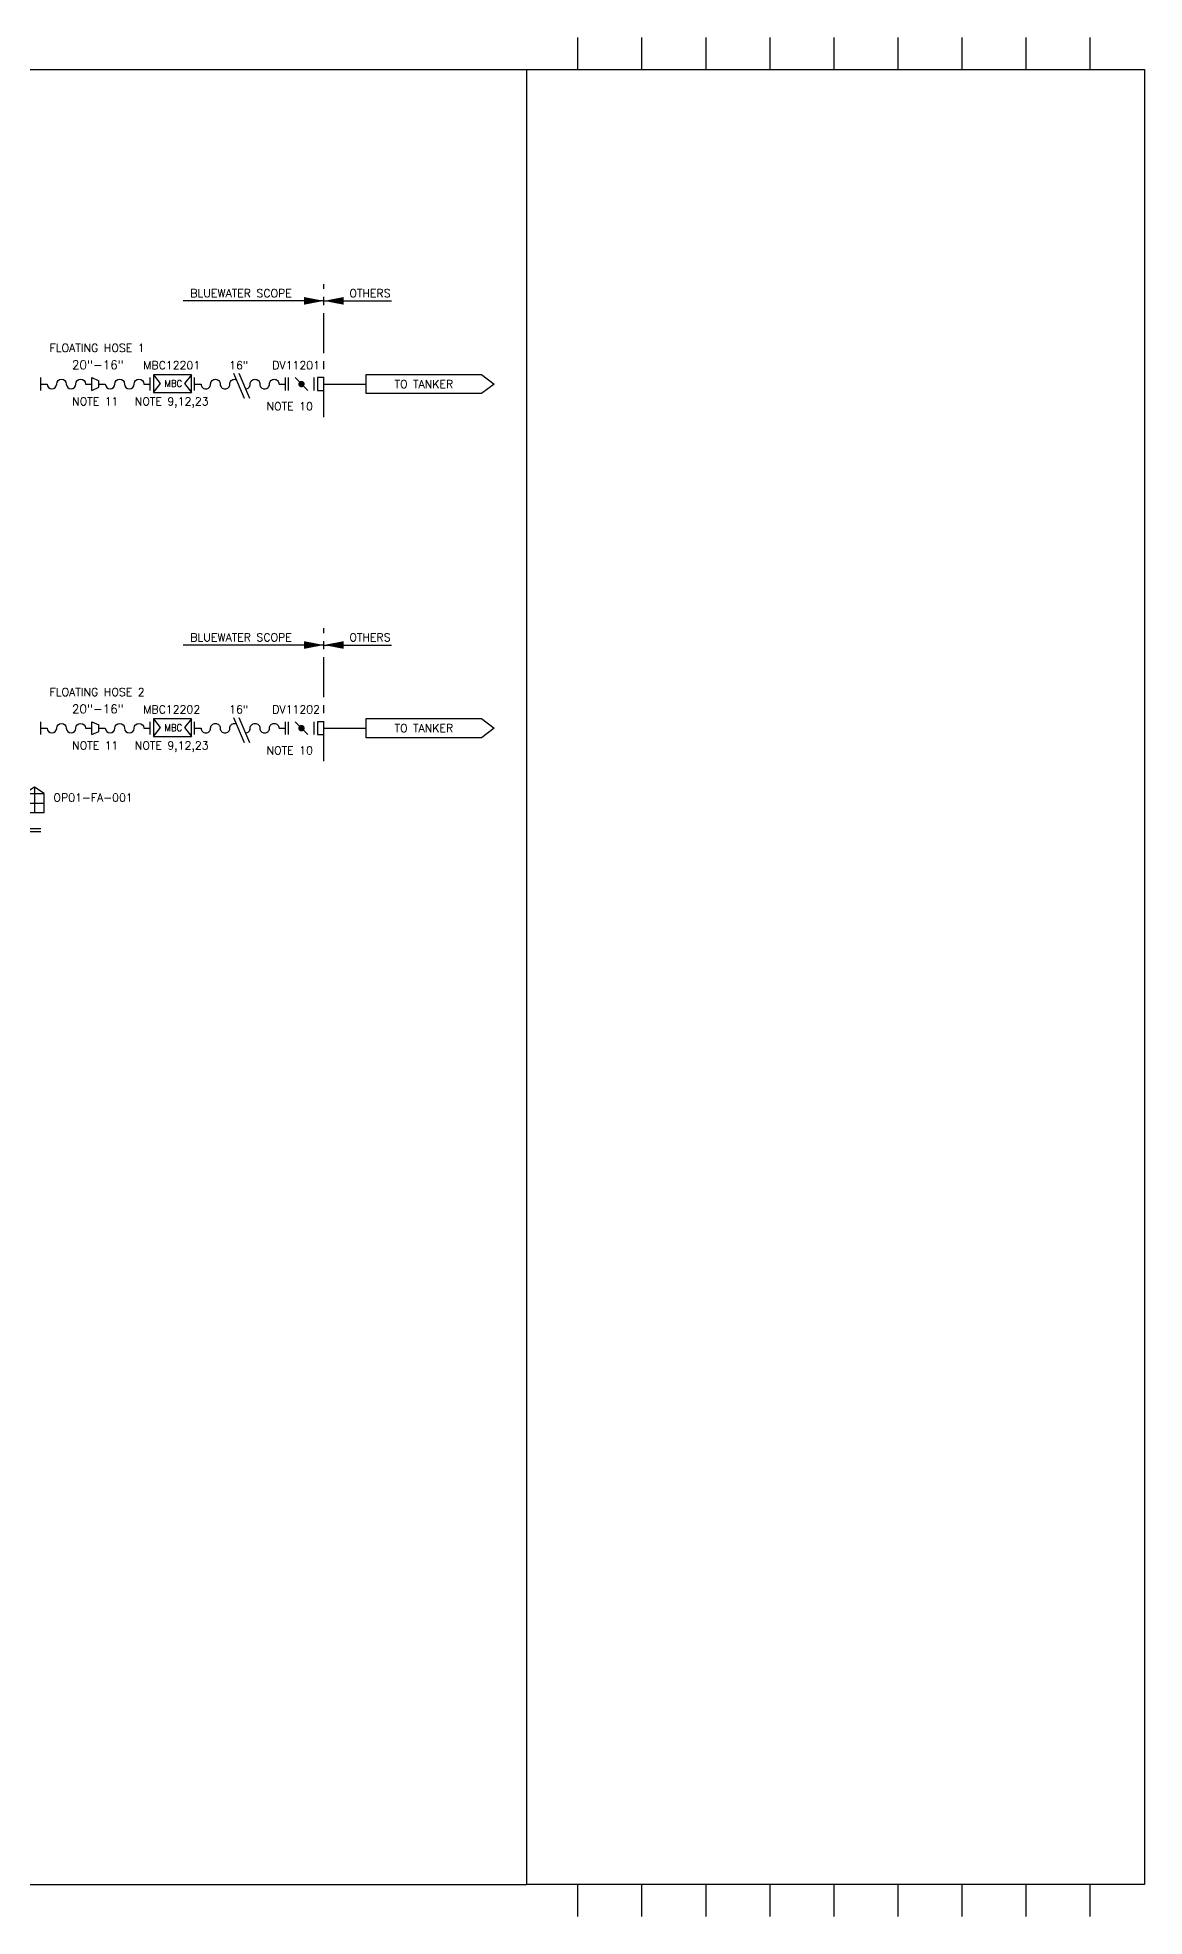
# Model space of a CAD drawing. Header units: millimetres. Extents: x -62 to 818, y -10 to 577.
# Drawn here: x 472 to 818, y -10 to 577 of the extents above; entities that cross this region are included whole.
import ezdxf
from ezdxf.enums import TextEntityAlignment as Align
from ezdxf.xclip import XClip

# ---------------------------------------------------------------- set-up
doc = ezdxf.new("R2010")
doc.units = ezdxf.units.MM
doc.header["$LTSCALE"] = 10
doc.header["$XCLIPFRAME"] = 0
doc.linetypes.add('CENTER', pattern=[2, 1.25, -0.25, 0.25, -0.25])
doc.layers.get('0').update_dxf_attribs({"linetype": 'CONTINUOUS'})
doc.layers.get('Defpoints').update_dxf_attribs({"linetype": 'CONTINUOUS'})
for name, color, linetype in [('18C', 4, 'CENTER'), ('35', 2, 'CONTINUOUS'), ('B-Equipment (Yellow)', 2, 'CONTINUOUS'), ('B-Flow Sheet Cont (White)', 7, 'CONTINUOUS'), ('B-Text (Yellow)', 2, 'CONTINUOUS'), ('Dim', 7, 'CONTINUOUS'), ('PID04-Valves (Yellow)', 2, 'CONTINUOUS'), ('PID06-Text (Yellow)', 2, 'CONTINUOUS'), ('PID15-Skid Package Fence (White)', 7, 'CENTER'), ('T18', 2, 'CONTINUOUS')]:
    doc.layers.add(name, color=color, linetype=linetype)
doc.styles.add('iso18', font='Romans', dxfattribs={"height": 1.8})
doc.styles.add('iso25', font='Romans', dxfattribs={"height": 2.5})
doc.styles.add('ISO50', font='ROMANS.shx', dxfattribs={"height": 5})
doc.styles.add('KADER35', font='ISO.SHX', dxfattribs={"height": 3.5})

# ---------------------------------------------------------------- blocks, each defined once
blk = doc.blocks.new('Matrix')
for p, q in [((641, 577), (641, 567)), ((661, 577), (661, 567)), ((681, 577), (681, 567)), ((701, 577), (701, 567)), ((721, 577), (721, 567)), ((741, 577), (741, 567)), ((761, 577), (761, 567)), ((781, 577), (781, 567)), ((801, 577), (801, 567)), ((22, 567), (625, 567)), ((625, 567), (818, 567)), ((625, 567), (625, 0)), ((818, 567), (818, 0)), ((22, 0), (625, 0)), ((818, 0), (625, 0)), ((641, 0), (641, -10)), ((661, 0), (661, -10)), ((681, 0), (681, -10)), ((701, 0), (701, -10)), ((721, 0), (721, -10)), ((741, 0), (741, -10)), ((761, 0), (761, -10)), ((781, 0), (781, -10)), ((801, 0), (801, -10))]:
    blk.add_line(p, q)
at = {"style": 'KADER35'}
blk.add_attdef('VWS', text='', height=60, rotation=90, dxfattribs=at).set_placement((-31.82, 17.84), align=Align.MIDDLE_LEFT)
blk = doc.blocks.new('PIDNEC08')
for p, q in [((0, -2), (0, 2)), ((1, 2), (1, -2))]:
    blk.add_line(p, q)
blk = doc.blocks.new('PIDNEC16')
at = {"color": 2}
for p, q in [((0, 2), (0, -2)), ((16, 2), (16, -2))]:
    blk.add_line(p, q, dxfattribs=at)
at = {"color": 7}
blk.add_lwpolyline([(0, 0), (2, 0, -1), (5, 0, 1), (8, 0, -1), (11, 0, 1), (14, 0), (16, 0)], format="xyb", dxfattribs=at)
blk = doc.blocks.new('threaded cap')
blk.add_lwpolyline([(0, 2), (-2, 2), (-2, -2), (0, -2)])
blk = doc.blocks.new('flow sheet continuation A')
at = {"layer": 'B-Flow Sheet Cont (White)'}
blk.add_lwpolyline([(40, 0), (36, -3), (0, -3), (0, 3), (36, 3), (40, 0)], dxfattribs=at)
at = {"layer": 'B-Text (Yellow)', "style": 'iso25'}
for tag, p in [('OUTSIDE3', (18, 12)), ('OUTSIDE2', (18, 8)), ('OUTSIDE1', (18, 4))]:
    blk.add_attdef(tag, text='', height=2.5, dxfattribs=at).set_placement(p, align=Align.CENTER)
blk.add_attdef('INSIDE', text='', height=2.5, dxfattribs=at).set_placement((18, 0), align=Align.MIDDLE)
blk = doc.blocks.new('flame arrestor')
for p, q in [((-3, 6), (3, 6)), ((0, 8), (0, 0)), ((-3, 3), (3, 3))]:
    blk.add_line(p, q)
blk.add_lwpolyline([(0, 8), (-3, 6), (-3, 0), (3, 0), (3, 6), (0, 8)])

msp = doc.modelspace()

# ---------------------------------------------------------------- linework, layer by layer
at = {"color": 2}
for p, q in [((473.35, 466.75), (473.35, 470.75)), ((507.53, 466.75), (507.53, 470.75)), ((508.53, 471.64), (510.7, 468.93)), ((520.41, 471.65), (518.24, 468.94)), ((510.7, 468.93), (508.49, 466.1)), ((518.24, 468.94), (520.44, 466.11)), ((508.53, 364.12), (510.7, 361.41)), ((520.41, 364.13), (518.24, 361.42)), ((473.35, 359.24), (473.35, 363.24)), ((507.53, 359.24), (507.53, 363.24)), ((510.7, 361.41), (508.49, 358.59)), ((518.24, 361.42), (520.44, 358.6))]:
    msp.add_line(p, q, dxfattribs=at)
at = {"color": 7}
for p, q in [((489.35, 466.75), (489.35, 470.75)), ((489.35, 470.75), (491.53, 469.78)), ((491.53, 467.73), (491.53, 469.78)), ((489.35, 466.75), (491.53, 467.73)), ((489.35, 359.24), (489.35, 363.24)), ((489.35, 363.24), (491.53, 362.26)), ((489.35, 359.24), (491.53, 360.21)), ((491.53, 360.21), (491.53, 362.26))]:
    msp.add_line(p, q, dxfattribs=at)
for points in [[(473.35, 468.75), (475.35, 468.75, 1), (478.35, 468.75, -1), (481.35, 468.75, 1), (484.35, 468.75, -1), (487.35, 468.75), (489.35, 468.75)], [(491.53, 468.75), (493.53, 468.75, 1), (496.53, 468.75, -1), (499.53, 468.75, 1), (502.53, 468.75, -1), (505.53, 468.75), (507.53, 468.75)], [(473.35, 361.24), (475.35, 361.24, 1), (478.35, 361.24, -1), (481.35, 361.24, 1), (484.35, 361.24, -1), (487.35, 361.24), (489.35, 361.24)], [(491.53, 361.24), (493.53, 361.24, 1), (496.53, 361.24, -1), (499.53, 361.24, 1), (502.53, 361.24, -1), (505.53, 361.24), (507.53, 361.24)]]:
    msp.add_lwpolyline(points, format="xyb", dxfattribs=at)
at = {"color": 2, "flags": 128}
for points in [[(508.53, 466.11), (520.41, 466.11), (520.41, 471.65), (508.53, 471.65)], [(508.53, 358.59), (520.41, 358.59), (520.41, 364.13), (508.53, 364.13)]]:
    msp.add_lwpolyline(points, close=True, dxfattribs=at)
at = {"layer": '18C'}
for p, q in [((537.01, 464.21), (533.67, 472.01)), ((538.64, 464.21), (535.3, 472.01)), ((537.01, 356.69), (533.67, 364.49)), ((538.64, 356.69), (535.3, 364.49))]:
    msp.add_line(p, q, dxfattribs=at)
at = {"layer": '35'}
for p, q in [((550.78, 466.75), (550.78, 470.75)), ((552.78, 470.75), (556.78, 466.75)), ((558.78, 466.75), (558.78, 470.75)), ((550.78, 359.24), (550.78, 363.24)), ((552.78, 363.24), (556.78, 359.24)), ((558.78, 359.24), (558.78, 363.24))]:
    msp.add_line(p, q, dxfattribs=at)
at = {"layer": '35', "const_width": 1}
for points in [[(554.28, 468.75, 1), (555.28, 468.75, 1)], [(554.28, 361.24, 1), (555.28, 361.24, 1)]]:
    msp.add_lwpolyline(points, format="xyb", close=True, dxfattribs=at)
at = {"layer": 'Dim'}
for points in [[(561.78, 494.74), (517.89, 494.74)], [(561.78, 494.74), (582.91, 494.74)], [(561.78, 387.22), (517.89, 387.22)], [(561.78, 387.22), (582.91, 387.22)]]:
    msp.add_lwpolyline(points, dxfattribs=at)
for points in [[(555.58, 493.54), (561.78, 494.74), (555.58, 495.94)], [(567.98, 493.54), (561.78, 494.74), (567.98, 495.94)], [(555.58, 386.02), (561.78, 387.22), (555.58, 388.42)], [(567.98, 386.02), (561.78, 387.22), (567.98, 388.42)]]:
    msp.add_solid(points, dxfattribs=at)
at = {"layer": 'PID15-Skid Package Fence (White)'}
for p, q in [((561.78, 458.45), (561.78, 500.01)), ((561.78, 350.94), (561.78, 392.49))]:
    msp.add_line(p, q, dxfattribs=at)
at = {"layer": 'T18'}
for p, q in [((561.78, 468.75), (575, 468.75)), ((561.78, 361.24), (575, 361.24))]:
    msp.add_line(p, q, dxfattribs=at)

# ---------------------------------------------------------------- block references
at = {"layer": '35'}
ref = msp.add_blockref('PIDNEC16', (521.41, 468.75), dxfattribs=dict(at, xscale=-1, rotation=180))
XClip(ref).set_block_clipping_path([(-1.2957019202, -5.3962995455), (13.0579260307, 4.7122078583)])
ref = msp.add_blockref('PIDNEC16', (533.78, 468.75), dxfattribs=dict(at, xscale=-1, rotation=180))
XClip(ref).set_block_clipping_path([(3.4848013708, -4.6297130384), (17.5437845752, 4.0162871467)])
ref = msp.add_blockref('PIDNEC16', (521.41, 361.24), dxfattribs=dict(at, xscale=-1, rotation=180))
XClip(ref).set_block_clipping_path([(-1.2957019202, -5.3962995455), (13.0579260307, 4.7122078583)])
ref = msp.add_blockref('PIDNEC16', (533.78, 361.24), dxfattribs=dict(at, xscale=-1, rotation=180))
XClip(ref).set_block_clipping_path([(3.4848013708, -4.6297130384), (17.5437845752, 4.0162871467)])
at = {"layer": 'B-Equipment (Yellow)'}
msp.add_blockref('flame arrestor', (471.42, 334.85), dxfattribs=at)
at = {"layer": 'B-Flow Sheet Cont (White)'}
ref = msp.add_blockref('flow sheet continuation A', (575, 468.75), dxfattribs=at)
ref.add_attrib('INSIDE', 'TO TANKER', dxfattribs={"layer": 'B-Text (Yellow)', "height": 2.5, "style": 'iso25'}).set_placement((593, 468.75), align=Align.MIDDLE)
ref = msp.add_blockref('flow sheet continuation A', (575, 361.24), dxfattribs=at)
ref.add_attrib('INSIDE', 'TO TANKER', dxfattribs={"layer": 'B-Text (Yellow)', "height": 2.5, "style": 'iso25'}).set_placement((593, 361.24), align=Align.MIDDLE)
at = {"layer": 'Defpoints'}
msp.add_blockref('Matrix', (0, 0), dxfattribs=at)
at = {"layer": 'PID04-Valves (Yellow)'}
for p in [(561.78, 468.75), (561.78, 361.24)]:
    msp.add_blockref('threaded cap', p, dxfattribs=at)
at = {"layer": 'T18', "xscale": 0.9990243940839402, "yscale": 0.9990243940839402, "zscale": 0.9990243940839402, "rotation": 270}
msp.add_blockref('PIDNEC08', (471.42, 329.88), dxfattribs=at)

# ---------------------------------------------------------------- texts
at = {"layer": 'Dim', "style": 'ISO50', "width": 0.9}
for p in [(514.78, 468.93), (514.78, 361.41)]:
    msp.add_text('MBC', height=2.16, dxfattribs=at).set_placement(p, align=Align.MIDDLE)
at = {"layer": 'PID06-Text (Yellow)', "style": 'iso18'}
for s, p in [('DV11201', (553.1, 474.63)), ('DV11202', (553.1, 367.11))]:
    msp.add_text(s, height=2.5, dxfattribs=at).set_placement(p, align=Align.MIDDLE_CENTER)
at = {"layer": 'T18', "style": 'iso18'}
for s, p in [('BLUEWATER SCOPE', (535.91, 497.13)), ('OTHERS', (576.17, 497.13)), ('FLOATING HOSE 1', (490.96, 480.06)), ('MBC12201', (514.26, 474.63)), ('NOTE 11', (490.39, 463.34)), ('NOTE 9,12,23', (514.26, 463.34)), ('NOTE 10', (551.11, 461.8)), ('BLUEWATER SCOPE', (535.91, 389.61)), ('OTHERS', (576.17, 389.61)), ('FLOATING HOSE 2', (490.96, 372.54)), ('MBC12202', (514.26, 367.11)), ('NOTE 11', (490.39, 355.82)), ('NOTE 9,12,23', (514.26, 355.82)), ('NOTE 10', (551.11, 354.29)), ('OP01-FA-001', (489.71, 339.56))]:
    msp.add_text(s, height=2.5, dxfattribs=at).set_placement(p, align=Align.MIDDLE_CENTER)
for s, height, p in [('20"-16"', 2.727, (483.13, 473.4)), ('16"', 2.5, (532.19, 473.38)), ('20"-16"', 2.727, (483.13, 365.88)), ('16"', 2.5, (532.19, 365.86))]:
    msp.add_text(s, height=height, dxfattribs=at).set_placement(p)

doc.saveas('drawing.dxf')
